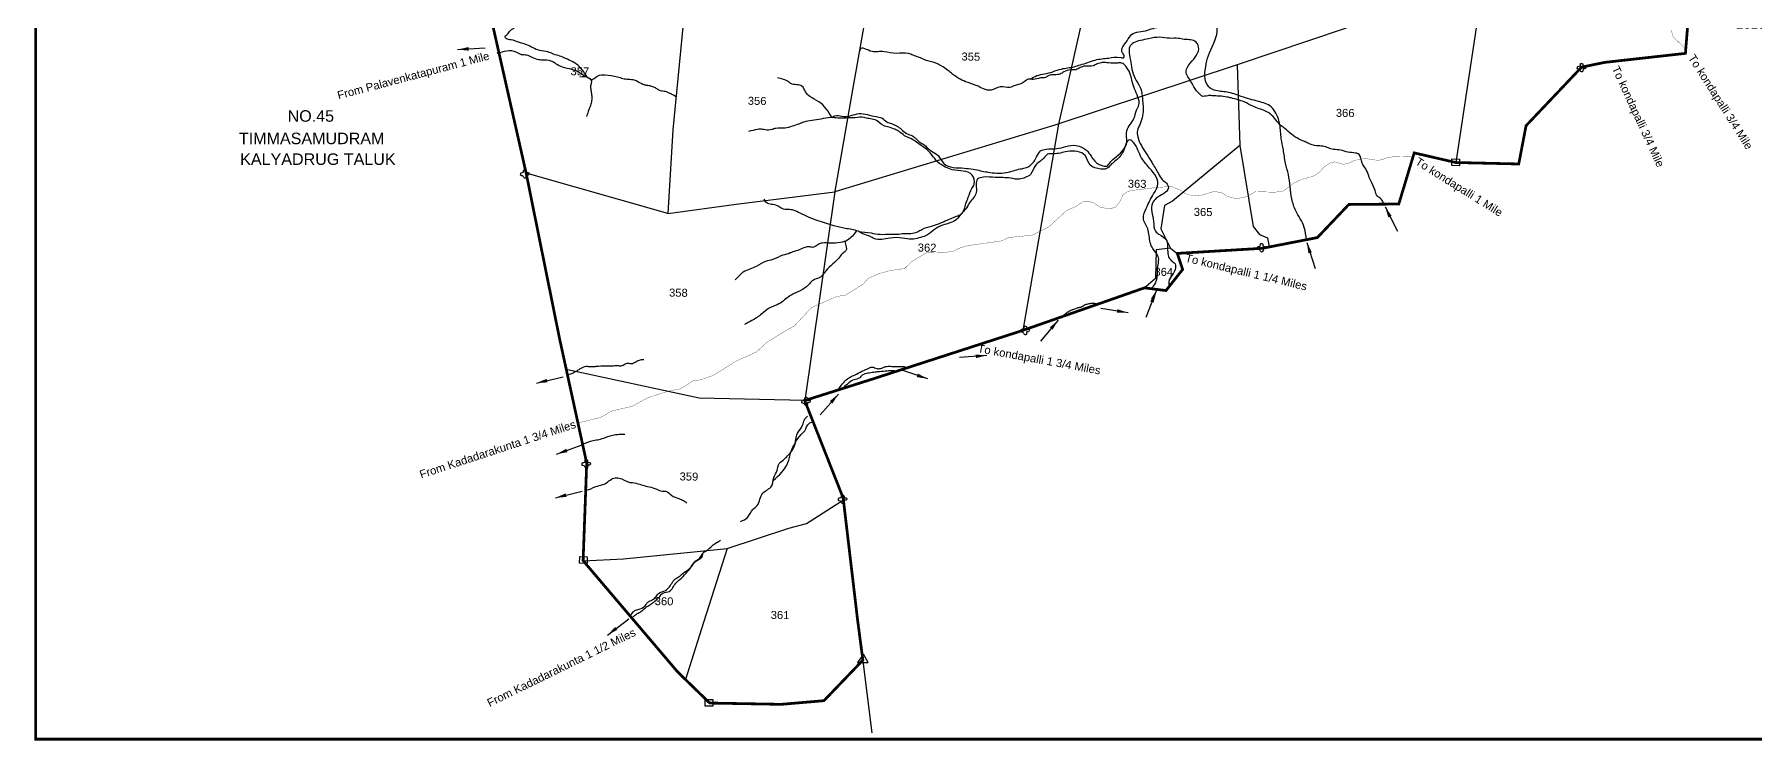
# Model space of a CAD drawing. Header units: feet. Extents: x 751091 to 766702, y 1607162 to 1618807.
# Drawn here: x 751091 to 757372, y 1607162 to 1609738 of the extents above; entities that cross this region are included whole.
import ezdxf
from ezdxf import colors
from ezdxf.entities.mleader import LeaderData, LeaderLine
from ezdxf.enums import TextEntityAlignment as Align
from ezdxf.math import Vec2, Vec3

# ---------------------------------------------------------------- set-up
doc = ezdxf.new("R2010")
doc.units = ezdxf.units.FT
doc.header["$LTSCALE"] = 15
doc.header["$MEASUREMENT"] = 0
doc.linetypes.add('HIDDEN2', pattern=[0.1875, 0.125, -0.0625])
for name, color, linetype in [('CRDS STONES', 7, 'Continuous'), ('PLOT', 7, 'Continuous'), ('PLOT NO', 7, 'Continuous'), ('ROADS', 6, 'Continuous'), ('TANKS-STREAM', 4, 'Continuous'), ('VILLAGE STONES', 240, 'Continuous')]:
    doc.layers.add(name, color=color, linetype=linetype)
doc.layers.add('VILLAGE BOUNDRY', color=5, linetype='HIDDEN2', lineweight=100)
doc.styles.get("Standard").update_dxf_attribs({"font": 'arial.ttf'})
doc.dimstyles.get("Standard").update_dxf_attribs({"dimtxt": 0.18, "dimasz": 40, "dimexe": 0.18, "dimexo": 0.0625, "dimgap": 0.09, "dimtad": 0, "dimtih": 1, "dimtoh": 1, "dimdec": 4, "dimzin": 0, "dimdsep": 46, "dimtxsty": 'Standard', "dimcen": 0.09, "dimadec": 0, "dimazin": 0, "dimtfac": 1, "dimtdec": 4, "dimtofl": 0, "dimtmove": 0, "dimatfit": 3, "dimfxl": 1, "dimtolj": 1, "dimtzin": 0, "dimarcsym": 0})

msp = doc.modelspace()

# ---------------------------------------------------------------- linework, layer by layer
at = {"layer": 'PLOT'}
for points in [[(757364.4272832348, 1610795.516833301), (756852.5919762271, 1610947.25339792), (756889.014130723, 1610311.667232071), (756414.7588167501, 1610033.358504762), (755874.712953039, 1609758.927675266), (755479.8002200586, 1609627.490879181), (754814.9320610787, 1609406.206191863), (754012.3640444397, 1609163.862270983), (753901.8901612918, 1608402.199558832), (753516.1839588128, 1608411.416592296), (753031.8220900566, 1608515.168744853)], [(755030.3207875564, 1610306.40776593), (754872.4992057488, 1609608.303982093), (754827.7770830885, 1609410.481335199), (754697.5175934461, 1608658.060681812)], [(756391.3427188221, 1610021.459331729), (756277.5958114668, 1609270.58122472)], [(753475.7666670595, 1609952.434434462), (753420.3606447666, 1609389.612039878), (753401.7849997737, 1609084.524758016), (752885.2525369298, 1609231.875200743)], [(754011.5711998454, 1609158.396000162), (754074.2845583218, 1609515.57871434), (754118.8929626108, 1609769.645013868), (753475.7666670595, 1609952.434434462)], [(755479.8002200586, 1609627.490879181), (755490.0131809773, 1609332.885291327), (755244.0766933768, 1609130.038356972), (755215.0928844905, 1609113.554343943), (755200.9073521004, 1609029.218331283), (755236.8571651127, 1608957.767771784), (755261.6331692229, 1608939.017400689)], [(755490.0131809773, 1609332.885291327), (755538.5784388813, 1609037.205420705), (755561.5436017864, 1609008.015981769), (755590.2769108637, 1608996.150829559), (755596.8426347086, 1608962.45230205)], [(753401.7849997737, 1609084.524758016), (753651.3766039693, 1609119.148317825), (754012.3640444397, 1609163.862270983)], [(755236.8571651127, 1608957.767771784), (755184.9634017178, 1608951.998412897), (755182.6198126841, 1608847.229914241), (755148.5359729703, 1608817.864170036)], [(755148.5359729703, 1608817.864170036), (755141.9013895878, 1608813.405684524)], [(753093.1884586477, 1607818.031605167), (753240.5474972258, 1607825.062078138), (753618.6896777966, 1607862.44948122), (753844.2374731547, 1607937.04209705), (753908.1553429911, 1607953.383090506), (754043.0613020888, 1608039.803692045)], [(753618.6896777966, 1607862.44948122), (753533.0698437545, 1607592.268122076), (753467.106164967, 1607384.113591198)]]:
    msp.add_lwpolyline(points, dxfattribs=at)
at = {"layer": 'ROADS', "linetype": 'HIDDEN2', "ltscale": 10, "const_width": 1}
for points in [[(757064.3199216316, 1609754.072385612), (757070.9823592419, 1609729.145645288), (757091.109355315, 1609709.760700797), (757113.7548200652, 1609687.95013972)], [(753074.2736278631, 1608320.456974922), (753114.6839483427, 1608330.257326223), (753157.2052109777, 1608340.569625324), (753197.5649635491, 1608363.882512507), (753243.3333795818, 1608374.50966281), (753272.530623981, 1608381.289086954), (753330.6971312467, 1608412.971705147), (753402.0120624155, 1608435.872646286), (753448.1263014268, 1608444.909067117), (753494.6395607381, 1608473.6549076), (753523.643891423, 1608478.147636236), (753568.507269114, 1608494.177205607), (753611.5599911924, 1608521.011680334), (753651.6607857383, 1608546.006238304), (753690.8449498985, 1608563.759822602), (753725.0081254835, 1608579.238494422), (753763.170264458, 1608614.192310084), (753793.354770583, 1608632.877819262), (753829.7446827078, 1608655.404741989), (753863.7200163074, 1608674.254036409), (753906.5436503434, 1608719.710822006), (753927.1505318321, 1608741.584785175), (753973.3571539185, 1608761.891047649), (754018.760767203, 1608781.844414655), (754052.1979300086, 1608787.243379667), (754116.66873718, 1608828.245102785), (754133.1281119736, 1608847.613178504), (754170.1511939223, 1608864.242787801), (754211.5195162499, 1608875.911652328), (754266.5720104662, 1608883.958630549), (754292.5675008954, 1608909.336703362), (754316.805008814, 1608923.695858304), (754350.2021696125, 1608943.48151482), (754378.3910784211, 1608942.920594764), (754411.7367589787, 1608942.257062125), (754445.6561734877, 1608947.366338189), (754464.437159396, 1608957.392314818), (754496.9501502785, 1608967.225522231), (754544.4903454031, 1608973.915453585), (754580.636159555, 1608979.00194965), (754620.3371553448, 1608984.58873649), (754646.3539350128, 1608996.98476183), (754698.9129480156, 1609002.126838114), (754732.8711572405, 1609005.449117059), (754760.0360777909, 1609019.18752922), (754792.5288647657, 1609035.620461495), (754856.845539126, 1609094.747522771), (754893.3782906478, 1609111.384013192), (754916.5811861982, 1609127.769620437), (754938.8157479134, 1609128.663944493), (754957.5711331926, 1609122.610240731), (754981.5073981521, 1609107.074323939), (755015.2422416031, 1609101.292910706), (755037.202710672, 1609108.264286882), (755052.2182894698, 1609128.320274507), (755063.1724640058, 1609151.56976058), (755080.5150086094, 1609165.320029033), (755107.1506158834, 1609170.012941591), (755141.2658688846, 1609174.118321372), (755174.9696358911, 1609178.174183529), (755237.5234313242, 1609183.440719902), (755254.0700041791, 1609177.030176329), (755273.7315550998, 1609169.412814717), (755286.8810458876, 1609159.312928368), (755308.109908407, 1609152.197508581), (755341.9741976376, 1609148.739590047), (755394.7966190566, 1609164.821275084), (755421.6206710798, 1609161.249180014), (755444.456971311, 1609147.080605671), (755476.1170239836, 1609138.540524108), (755505.1932852918, 1609143.45866954), (755520.420356001, 1609149.423312989), (755546.1534211895, 1609164.396687083), (755583.675675363, 1609163.231005467), (755616.328680827, 1609162.216593913), (755647.9135424416, 1609165.951300408), (755686.1502314815, 1609195.09623605), (755715.3490509248, 1609208.747544594), (755745.3231192387, 1609216.848746289), (755766.1184760621, 1609224.439651271), (755781.067484324, 1609235.413386819), (755798.2039065339, 1609255.838440367), (755819.9299527443, 1609268.955511663), (755835.5568220376, 1609272.997103742), (755867.2108965479, 1609264.031034396), (755887.3158183609, 1609268.009842158), (755906.585673123, 1609277.408288156), (755939.7673808059, 1609286.103700675), (755965.7384628714, 1609282.543516791), (755995.1096092368, 1609278.083415153), (756011.8056436165, 1609282.323097879), (756027.669488326, 1609288.065769228), (756045.6269686122, 1609291.009475139), (756084.1107107522, 1609291.986364855), (756109.8876236852, 1609292.640698341), (756121.1493583125, 1609289.246245024)]]:
    msp.add_lwpolyline(points, dxfattribs=at)
at = {"layer": 'TANKS-STREAM'}
for points in [[(755732.7951348805, 1608988.940894821), (755724.8073133447, 1609033.685946258), (755710.362460948, 1609065.496747748), (755694.0173907917, 1609094.545296892), (755679.7294146268, 1609137.50957417), (755666.8998649598, 1609226.736722088), (755656.3076234265, 1609267.78990304), (755648.6240548433, 1609317.169166304), (755640.8103991013, 1609357.253665915), (755635.674824274, 1609409.110696131), (755621.6431786278, 1609450.487682807), (755604.2896532812, 1609473.972401986), (755558.0244177853, 1609493.2147069), (755494.9970615847, 1609511.762557868), (755443.0967406777, 1609527.365193005), (755396.6622870184, 1609534.524364085), (755376.3602553086, 1609546.89478423), (755367.3352902151, 1609630.369787318), (755379.0753853094, 1609671.109564123), (755407.3126430741, 1609759.959572681), (755394.8462724616, 1609800.109510458), (755384.1496802384, 1609833.726941873), (755365.003318679, 1609927.34279437), (755355.7251763646, 1609944.103122189), (755406.8287814949, 1610026.536416778), (755467.0108820421, 1610077.95797998), (755521.1042625828, 1610138.248341254), (755658.401799762, 1610227.87956189), (755704.1262682783, 1610257.410509919), (755769.5370541108, 1610285.018919084), (755801.3457637083, 1610344.099102779), (755792.5145518214, 1610377.343697781), (755797.5181156235, 1610499.174858863), (755803.636080585, 1610545.111436917), (755810.3107073084, 1610576.204498148), (755849.1608167462, 1610649.609222178), (755871.4417400047, 1610702.228043606), (755886.5417719068, 1610750.610441071), (755904.2860654681, 1610763.229570372), (755924.9499473355, 1610759.364393166), (755982.7219962695, 1610760.959035812), (755999.0985713445, 1610759.55927679), (755998.8195365112, 1610739.676004997), (755984.5386088039, 1610723.498751439), (755964.1241809572, 1610687.520241988), (755950.8826932099, 1610661.969631825), (755945.5752551116, 1610617.590282667), (755975.658275006, 1610591.431671624), (756024.8901676739, 1610558.563335394), (756064.5770001812, 1610547.224077697), (756104.5576029018, 1610535.800884449), (756134.9269529899, 1610507.307928544), (756160.3098481459, 1610480.045485063), (756182.245790669, 1610457.510727833), (756211.0920516789, 1610426.690160095), (756243.3367260521, 1610387.632923082), (756255.8556516506, 1610361.720800351), (756281.14006345, 1610327.440697749), (756301.6754610445, 1610288.547928206), (756324.8180261448, 1610251.533233147), (756347.7113405074, 1610213.777165764), (756370.8016215829, 1610190.056416621), (756413.8466113937, 1610190.307328953), (756471.3212179274, 1610175.777469939), (756491.0626775147, 1610163.802071113), (756510.7880740778, 1610150.656961775), (756558.8527382256, 1610117.917590801), (756653.5623723253, 1610036.946191587), (756707.791880703, 1609978.863175425), (756732.1025054271, 1609958.634677407), (756752.6867924881, 1609923.250742367), (756770.8143251981, 1609879.712307416), (756786.6164173852, 1609837.376442813), (756824.5185903512, 1609784.201871658)], [(754725.3144757522, 1609574.459495077), (754749.2060570378, 1609587.57539948), (754777.1123928926, 1609593.828582841), (754807.4624402345, 1609601.859601827), (754838.4426608921, 1609611.693906994), (754885.7309438034, 1609620.091216151), (754908.2037308869, 1609627.024647424), (754934.9259974625, 1609635.106577408), (754962.2699607493, 1609644.387773524), (755010.7504373327, 1609651.560361049), (755054.9224544329, 1609653.356591733), (755067.0234161876, 1609653.790910104), (755067.7213942809, 1609660.425782372), (755060.6268680874, 1609672.002549535), (755078.3966774191, 1609715.006626332), (755095.0352869552, 1609737.123540706), (755152.7123484045, 1609753.228002862), (755180.0478371016, 1609761.905322505), (755234.0123597978, 1609772.021069475), (755251.6566998682, 1609779.626400479), (755279.5037055353, 1609781.651874227), (755308.5683286435, 1609784.264255763), (755328.5804510307, 1609788.211811315), (755345.5437621875, 1609790.390022998), (755353.4718760288, 1609795.111300276), (755355.4552783556, 1609807.164809993), (755325.2548086087, 1609852.893457671), (755314.8218256275, 1609919.879587125), (755308.4930823045, 1609942.922812642), (755316.8615729727, 1609979.049260849), (755310.9087390798, 1609985.777611873), (755284.8078190185, 1609978.89509654), (755247.1683077554, 1609968.550106506), (755212.3738431936, 1609945.479850599), (755202.5047060187, 1609931.724876695), (755183.5410433558, 1609916.285402348), (755160.8899175273, 1609896.669134327), (755144.3953921357, 1609884.8192686), (755101.303104191, 1609916.835361615), (755082.0733636571, 1609925.562165882), (755065.8754831592, 1609934.850417496), (755039.7126039827, 1609966.628929151), (755023.6079560613, 1609982.560683421), (755009.3595755014, 1610001.486651709), (754992.7013838281, 1610021.05043384), (754970.7203924048, 1610042.772964549), (754938.7386403511, 1610078.210932522), (754913.5903185098, 1610096.081732339), (754878.1711740828, 1610114.700808267), (754847.674059442, 1610139.291338604), (754790.8530302856, 1610184.185435428), (754760.8335302261, 1610199.708326826), (754735.012656076, 1610212.75602737), (754695.2596283966, 1610224.187117037), (754667.5651834786, 1610233.032711984), (754548.3176149449, 1610250.198112388), (754529.573963582, 1610250.46115419), (754504.7164409725, 1610245.977458272), (754486.4334529968, 1610235.964964614), (754472.1965301809, 1610212.606211406), (754455.8588367623, 1610191.837914027), (754410.7048746308, 1610183.265947028), (754394.7049150148, 1610163.556338883), (754378.3799015667, 1610163.785438373), (754349.3068018538, 1610160.569036788), (754317.1116944089, 1610153.982280339), (754312.2235649964, 1610150.426475399), (754311.1869172425, 1610119.633811331), (754315.4135998783, 1610076.081800445), (754312.2803848878, 1610068.272969025), (754293.9973948972, 1610058.260331792), (754258.2646543819, 1610054.533393858), (754240.5948885275, 1610045.116289859), (754208.4733297958, 1610040.130539463), (754191.4842406432, 1610036.140559728), (754164.7873998518, 1610029.87040274), (754132.0441423941, 1610023.685242636), (754110.7804981623, 1610016.734842678), (754089.4914281461, 1610007.972669724), (754066.4304925137, 1610002.255626729), (754034.4593416129, 1609996.967491101), (754005.7860077303, 1609977.123783471), (753983.8344293787, 1609966.266592265), (753968.3710603054, 1609941.716916164), (753953.5378665626, 1609918.970669818), (753931.5084394601, 1609900.553811505), (753915.4322004769, 1609875.408740802), (753894.6037918329, 1609856.370888813), (753888.5610151015, 1609835.109983223)], [(753108.3731416009, 1609581.994796954), (753080.6201200295, 1609618.863360721), (753055.2349869057, 1609637.883294448), (753029.4355682605, 1609649.949596272), (753007.7125030272, 1609659.111756929), (752985.6376434156, 1609665.748133911), (752964.5389793125, 1609674.268959487), (752933.8923403914, 1609679.443983257), (752887.4674827751, 1609699.8633467), (752861.2981664382, 1609708.138973993), (752830.4018170882, 1609718.062441744), (752812.4207117937, 1609723.059721876), (752808.6876294205, 1609727.857193875), (752819.3271939995, 1609741.310128417), (752829.6368059041, 1609753.818762912), (752839.2243715123, 1609760.010800571), (752860.2095939907, 1609784.273467739), (752879.1169114644, 1609800.141096181), (752900.2495728735, 1609816.610067386), (752909.9924837966, 1609833.871594397), (752921.24757194, 1609846.050602382), (752935.9634899308, 1609856.599395756), (752942.3713577982, 1609861.887125688), (752964.9262482071, 1609882.979980754), (752994.348854411, 1609903.444980971), (753017.0425156236, 1609918.31039911), (753037.5552167004, 1609935.737144709), (753050.0946133386, 1609949.16356128), (753060.7031084517, 1609960.402569235), (753075.1273752633, 1609989.529965611), (753094.6905135299, 1610006.97003704), (753106.6809623035, 1610026.414385499), (753106.8673750694, 1610039.697657862), (753104.283936833, 1610058.713958663), (753105.0903119463, 1610071.039600207), (753115.0433384782, 1610080.706160234), (753119.9612210254, 1610092.657744301), (753134.8763540845, 1610112.230931454), (753139.8741286806, 1610129.875408066), (753135.0878865904, 1610149.871409123), (753132.2233162477, 1610171.422232263), (753129.212278156, 1610182.536157524), (753124.288445883, 1610192.727852177), (753128.2665813596, 1610206.245693815)], [(752779.4072024499, 1609669.527326309), (752848.2321920109, 1609674.284913041), (752866.8563155273, 1609665.178304516), (752887.1454073086, 1609663.332606876), (752905.7771849658, 1609654.746309229), (752930.1449862419, 1609646.599788936), (752950.9619468668, 1609645.26695806), (752983.1637059579, 1609638.571466434), (752994.5189465116, 1609631.127690921), (753017.2732351627, 1609619.361747666), (753050.5015302696, 1609611.611157013), (753071.2239381784, 1609603.515651283), (753106.547808919, 1609583.00263628), (753123.5295703508, 1609568.195767295), (753121.2491282286, 1609554.179491981), (753121.0374186311, 1609539.093635423), (753123.4004066293, 1609521.890260502), (753125.2428277134, 1609504.694334637), (753122.3980151623, 1609487.564187758), (753116.9416492038, 1609469.95041581), (753112.0649579254, 1609456.490850031), (753105.5670998814, 1609438.891550413)], [(754001.4586380294, 1609434.598947291), (754012.033176049, 1609441.199326205), (754037.2972907348, 1609439.16059923), (754071.3984966314, 1609442.050537096), (754100.4990112574, 1609449.052941676), (754162.0590788584, 1609438.083379232), (754182.9021073703, 1609433.41183704), (754201.5849654204, 1609419.001709476), (754218.3537783978, 1609412.3661272), (754254.002915305, 1609392.212438242), (754273.6736949041, 1609376.104267247), (754295.1341397704, 1609367.381771676), (754307.4818665736, 1609358.113374182), (754321.7959826525, 1609344.775235901), (754336.5082549233, 1609335.810548508), (754359.156973857, 1609315.618297386), (754382.8928673803, 1609300.800507607), (754388.2857544156, 1609295.84217055), (754410.132375404, 1609266.566061943), (754483.7550951785, 1609250.037641722), (754516.071010507, 1609245.878736071), (754543.6527577924, 1609240.775731774), (754568.1099823742, 1609235.963860779), (754638.5685869985, 1609234.301426543), (754687.9845130012, 1609247.082093158), (754706.5855273998, 1609250.863198246), (754723.5572231731, 1609258.709600997), (754748.2918722724, 1609291.037256338), (754762.8969222327, 1609312.939588615), (754782.5472999632, 1609319.400826491), (754820.680535437, 1609321.22364398), (754854.8479120424, 1609328.828728603), (754892.0026797894, 1609333.023243448), (754914.4935823586, 1609325.633716388), (754930.1988532861, 1609315.307664009), (754947.0920460691, 1609293.511861024), (754976.9169844795, 1609262.920104814), (754990.3424340655, 1609258.352658311), (755005.8473504594, 1609257.798174477), (755015.1211155584, 1609269.794752448), (755032.8949072621, 1609286.724869108), (755076.8145268054, 1609343.467419925), (755077.641044119, 1609387.267727175), (755103.2446943781, 1609430.810809838), (755113.157529272, 1609461.6617156), (755121.177895318, 1609480.487417791), (755105.3824425507, 1609539.688389428), (755073.7875706488, 1609621.91097758), (755058.4352972216, 1609633.317286116), (755043.7875160074, 1609633.522847918), (755010.1836997602, 1609633.99443204), (754987.7929979849, 1609635.169413333), (754969.6263558157, 1609630.259378359), (754954.8815967538, 1609623.579662138), (754922.1034089911, 1609621.457241867), (754907.3948835352, 1609617.359434971), (754890.9033005178, 1609608.982573319), (754872.4992057488, 1609608.303982093), (754847.7003304826, 1609600.980426261), (754834.6672184049, 1609593.415931319), (754791.4887590053, 1609587.135243634), (754779.3292319891, 1609580.419103574), (754762.0720603053, 1609578.9396249), (754736.1386953924, 1609573.277827307), (754718.9177573146, 1609574.380257957), (754703.2756049641, 1609565.130574021), (754686.771592538, 1609555.893128728), (754669.4785374448, 1609551.831592211), (754650.4137975639, 1609544.351599406), (754615.556611058, 1609546.407915498), (754581.7836979327, 1609534.830110854), (754527.7299615763, 1609551.944521321), (754489.1372034949, 1609565.398638377), (754437.0000903803, 1609596.259429581), (754423.3708367113, 1609607.641557865), (754401.1737404346, 1609622.587243721), (754384.0618594167, 1609631.435684552), (754345.4449449262, 1609643.168480867), (754317.167910043, 1609654.756170953), (754297.4469907671, 1609661.919566364), (754280.2988761431, 1609668.18609787), (754236.3551802888, 1609668.802788221), (754191.6224437825, 1609674.595530922), (754169.2200170216, 1609674.909918689), (754147.6791001399, 1609675.21221633), (754103.6693717486, 1609682.939348029), (754102.9101280125, 1609678.422906131)], [(756015.8160149766, 1609118.650751636), (756003.1849449921, 1609139.732304507), (755992.0214422983, 1609147.936066267), (755983.454768288, 1609168.978998886), (755968.6024542348, 1609201.376250221), (755960.024488831, 1609221.614588509), (755949.1090365222, 1609247.518856195), (755935.7096654348, 1609268.629609183), (755924.8736010621, 1609300.165745094), (755912.0535661681, 1609305.173886485), (755883.8960596628, 1609307.983153782), (755857.4169637209, 1609315.597239996), (755831.6759838748, 1609318.372738213), (755792.3659138575, 1609330.190366544), (755769.824031872, 1609331.311464167), (755739.3403298549, 1609340.591255194), (755723.332488494, 1609348.058391509), (755704.1139036522, 1609356.375195455), (755653.8887335376, 1609394.09708653), (755641.1364470044, 1609403.932793907), (755600.1594016397, 1609448.410246602), (755560.939660755, 1609466.664486007), (755536.9000224415, 1609475.85369971), (755505.7011393276, 1609491.581262454), (755457.5647053396, 1609505.93701524), (755443.1114254557, 1609509.358715038), (755388.3957872841, 1609514.150195382), (755373.0918356266, 1609514.364965649), (755349.7218626392, 1609513.888178829), (755346.544993339, 1609517.151629452), (755331.4442787041, 1609531.848523379), (755313.3477012166, 1609562.681797983), (755293.7752457646, 1609603.192387215), (755310.3250518481, 1609634.344199465), (755339.4080775206, 1609691.535622012), (755330.0023753418, 1609710.176214488), (755286.6308920849, 1609719.636724495), (755264.9283904795, 1609723.160157317), (755233.5149789494, 1609723.60100207), (755198.1195421161, 1609727.316596723), (755156.9613484956, 1609722.26121399), (755127.0573348838, 1609715.438388476), (755101.1579293621, 1609706.950001726), (755087.2391743244, 1609691.050851235), (755085.4362122655, 1609677.395930344), (755089.8514981302, 1609647.559406958), (755092.8134868026, 1609629.009243288), (755100.3714155753, 1609593.495491228), (755130.8366891989, 1609530.689128005), (755135.1725871273, 1609495.220736395), (755137.2503840721, 1609471.049998832), (755125.9436006283, 1609411.659409008), (755115.9394787748, 1609387.658224838), (755117.2227066865, 1609364.303390768), (755149.3631755235, 1609302.232030979), (755168.2652612259, 1609271.387452157), (755192.6591223613, 1609230.004448225), (755206.85271027, 1609208.077796687), (755221.9760076918, 1609194.990091423), (755228.9994116186, 1609178.797189652), (755210.9631406007, 1609156.518087813), (755184.9508251742, 1609139.984044902), (755171.0094893643, 1609122.475849324), (755174.8696445095, 1609055.868592772), (755182.4162818888, 1609019.550246381), (755194.3627100104, 1609009.72599174), (755223.0138566724, 1608985.281465194), (755226.2043986195, 1608956.583436152), (755238.9309455784, 1608913.338975642), (755253.2600241639, 1608901.067025352), (755253.771968238, 1608880.137129976), (755243.0075017285, 1608859.365483774), (755230.6090858056, 1608837.007405865), (755228.8972453483, 1608814.39352367), (755214.6289630977, 1608804.121116408)], [(753081.2500318498, 1609583.044314013), (753113.7365028241, 1609578.930992891), (753120.5506849573, 1609573.687486313), (753147.0823947258, 1609587.174419714), (753172.880182675, 1609590.028378137), (753218.3236195113, 1609583.417893259), (753238.4740279608, 1609577.162361832), (753258.2163730047, 1609574.588226622), (753270.1664568098, 1609573.960992853), (753287.1237887534, 1609569.588106736), (753311.3163410248, 1609556.384184196), (753323.6877377005, 1609552.99457288), (753336.0849188094, 1609551.442290909), (753349.8165879683, 1609546.655142106), (753361.2293279468, 1609540.522232042), (753370.3496276018, 1609534.880880175), (753379.9678910176, 1609531.989292259), (753396.4974665007, 1609529.919630823), (753405.6306593798, 1609525.197015417), (753419.7961804066, 1609518.566086895), (753432.3315752553, 1609511.214484597)], [(754001.4586380295, 1609434.598947291), (753953.4803986828, 1609492.198032323), (753920.5637026767, 1609511.182499324), (753905.1837449264, 1609527.971160163), (753891.8237834518, 1609549.605799275), (753850.9638845598, 1609558.953086008), (753843.2395340248, 1609564.910735692), (753823.8469397642, 1609573.956757833), (753802.4483784523, 1609579.131383896)], [(754097.6346803067, 1609019.083337663), (754143.8308723066, 1609013.438761086), (754177.506451701, 1609008.61714448), (754216.1558104674, 1609009.161973437), (754239.5535875626, 1609008.833617274), (754263.541649993, 1609011.758782195), (754288.5799089847, 1609011.951086111), (754313.149923987, 1609017.586207029), (754329.0597355821, 1609026.604667132), (754365.1484398032, 1609038.601748703), (754421.5151970064, 1609060.643352065), (754455.4580963234, 1609074.8451316), (754473.0670578454, 1609082.774149622), (754490.3948402728, 1609121.107187642), (754498.8773548291, 1609143.820637997), (754511.8822748486, 1609175.934796784), (754520.2580027237, 1609191.03891542), (754513.105301735, 1609224.300881727), (754440.4577503733, 1609244.347539491), (754415.0126222919, 1609253.946360253), (754394.5031379286, 1609266.194182446), (754347.8641672641, 1609317.771139032), (754323.0779735304, 1609335.515224891), (754286.9408979322, 1609358.854850858), (754266.3932738854, 1609368.384941772), (754245.3930147404, 1609384.444994688), (754230.8003674172, 1609391.717074665), (754208.5973590212, 1609399.63949419), (754189.0843246592, 1609405.349722676), (754158.9025759813, 1609426.431189189), (754136.1020081375, 1609430.556651292), (754118.7503855559, 1609435.149183238), (754085.5350695993, 1609433.984412813), (754052.8635685457, 1609432.812010682), (754022.3843448432, 1609432.696206951), (753996.8324300805, 1609434.685695994), (753960.0901546015, 1609428.681735159), (753898.4342809535, 1609417.587136263), (753880.9228295541, 1609410.7655939), (753856.3219509963, 1609402.956321616), (753829.55238453, 1609395.721165958), (753796.3443447013, 1609395.099975447), (753782.1280551237, 1609390.406774438), (753757.626689134, 1609389.663397533), (753740.2445552086, 1609392.08177317), (753729.6910548224, 1609391.112500142), (753696.9360023037, 1609383.961342688)], [(755165.5418628758, 1608810.387687718), (755181.448335198, 1608829.958960486), (755185.4853048243, 1608839.912461031), (755188.4752570281, 1608854.607644273), (755189.0812246952, 1608877.956214101), (755191.7057137805, 1608928.085753365), (755172.3467208201, 1608956.997525548), (755162.8982082172, 1608977.98462202), (755153.5827453672, 1609028.886004974), (755137.6633229831, 1609067.781345486), (755147.9502297994, 1609103.197319696), (755160.3435609117, 1609130.138280492), (755174.9489851348, 1609156.159006031), (755191.1048443813, 1609193.177945544), (755153.7397182054, 1609257.711036114), (755127.5497159956, 1609294.083510179), (755095.837637452, 1609349.202623751), (755088.3300212167, 1609353.308483215), (755072.4770274122, 1609333.528170235), (755061.8696602173, 1609307.006741611), (755049.6076566452, 1609289.398725534), (755018.0638266637, 1609261.393016021), (755003.6392682388, 1609248.260300854), (754982.2583162702, 1609246.782401373), (754944.1884310417, 1609261.09625723), (754925.0920317458, 1609295.591086336), (754860.4108067831, 1609310.731464716), (754809.0281500169, 1609302.181475351), (754787.7330822131, 1609300.638658353), (754773.7284209544, 1609285.722098267), (754743.5506577245, 1609259.919765845), (754725.7374244874, 1609227.276413596), (754706.4372421191, 1609215.545621292), (754685.8836083391, 1609209.611015538), (754653.0032191639, 1609213.184043246), (754596.9746242878, 1609216.192876803), (754554.2684966807, 1609217.236651714), (754532.8123497433, 1609210.425663595), (754527.92701744, 1609161.733871939), (754503.8100791064, 1609123.844983373), (754489.6993907766, 1609101.373219345), (754472.066673141, 1609081.618025986), (754455.7816622682, 1609062.732823699), (754432.0198672628, 1609050.175596178), (754395.812819692, 1609038.682212469), (754343.2038447852, 1609003.260914762), (754318.620967648, 1608995.604758156), (754292.2957870509, 1608990.640196174), (754258.9830265807, 1608995.108195943), (754213.1435805047, 1608994.862442668), (754154.6041503377, 1608993.368792305), (754141.3499355427, 1609000.222441259), (754113.9085108893, 1609010.83109298), (754096.6749472363, 1609019.518538944), (754050.0954978424, 1609029.951314807), (754008.4041465207, 1609039.871040666), (753947.4210014999, 1609059.066144541), (753885.4875032981, 1609085.272086046), (753860.2768859708, 1609096.294027163), (753842.0725566869, 1609099.216500456), (753819.4190888945, 1609102.201411391), (753804.4229208363, 1609111.746506451), (753780.923072458, 1609117.854891101), (753763.1947708969, 1609122.993231979), (753754.044990398, 1609136.901233272)], [(754090.4463413999, 1609021.951386261), (754057.9910382885, 1608987.191916552), (754031.9100390481, 1608978.61618257), (753996.0721925065, 1608976.436608984), (753966.5367738934, 1608976.851098646), (753949.443816984, 1608970.831738945), (753934.0906154176, 1608961.211237194), (753920.5076957168, 1608962.992261449), (753876.4021364636, 1608950.016587864), (753858.7009477674, 1608945.012566481), (753849.358310451, 1608940.50902545), (753821.7129905192, 1608932.245897636), (753785.304150706, 1608916.690511316), (753759.2223803125, 1608909.64129104), (753724.5460936346, 1608891.452606259), (753702.1362098176, 1608881.571122074), (753677.2397390147, 1608870.797718194), (753667.84074749, 1608862.278527833), (753647.7750965125, 1608843.094984487)], [(754047.7613114911, 1608982.611272959), (754050.7834661264, 1608947.085007832), (754038.782963102, 1608937.492416403), (754025.9963341958, 1608921.635968192), (754016.7871111061, 1608912.004348527), (753968.7282562297, 1608863.015121885), (753959.4092234834, 1608852.15226143), (753937.6582859325, 1608844.091035633), (753908.6644985366, 1608817.306786452), (753876.9964699947, 1608798.926537424), (753841.8296498585, 1608779.898195271), (753824.1777610354, 1608765.504412269), (753801.6504798505, 1608751.876386342), (753772.1542577966, 1608739.043354008), (753745.3420591361, 1608718.503378175), (753709.2379383503, 1608693.634632803), (753682.5235621651, 1608680.065223488)], [(754837.0868767966, 1608706.850468678), (754848.5977701867, 1608715.473809082), (754860.1805396142, 1608724.142718795), (754874.0459729522, 1608732.125481459), (754884.5729935536, 1608735.575729181), (754897.415155541, 1608740.628984801), (754909.2425215524, 1608743.406870986), (754925.7361790597, 1608752.006863025), (754939.8695046441, 1608755.733485806), (754955.6074348649, 1608757.148123012), (754967.3094898972, 1608752.372903026), (754967.643034509, 1608751.418756976)], [(753036.1965771726, 1608495.104356779), (753056.8259889184, 1608503.70465034), (753072.982966375, 1608512.060789949), (753083.3922065315, 1608519.067158989), (753104.6997889384, 1608527.064959084), (753118.1508282952, 1608526.304076461), (753128.4600654823, 1608526.159400257), (753141.0761443152, 1608527.126725201), (753174.4497759083, 1608529.029548797), (753199.3634722673, 1608528.679918757), (753217.7148952596, 1608530.13901498), (753231.4405900013, 1608528.515817522), (753246.7261299198, 1608536.026013366), (753254.4983763915, 1608538.777948577), (753264.7871891218, 1608537.202983111), (753280.8799402297, 1608540.982525842), (753298.4766876488, 1608549.890719304), (753314.5533821696, 1608552.526112816)], [(754023.5111277547, 1608440.73209194), (754039.9342166893, 1608463.228863645), (754058.2482728373, 1608481.429611235), (754071.802163129, 1608489.62927884), (754090.8267558947, 1608498.591246509), (754117.0536614229, 1608512.066400105), (754128.0296747528, 1608516.107305663), (754148.3020036963, 1608524.212689067), (754165.8666151203, 1608518.932324061), (754178.0491643405, 1608519.180823642), (754197.0439755415, 1608526.045739723), (754215.5368979727, 1608527.04461212), (754232.3321140736, 1608526.808913973), (754252.9006765146, 1608526.100796826), (754273.4031374798, 1608520.783377376), (754273.4044947827, 1608520.779184027)], [(754237.526129892, 1608509.170712862), (754220.771461201, 1608511.030469822), (754202.6928398751, 1608509.60617448), (754174.9392668473, 1608507.059114842), (754158.1201566645, 1608505.617287567), (754137.4986209853, 1608502.550674243), (754116.853543436, 1608497.806530554), (754097.3152929803, 1608482.139897594), (754077.4981152329, 1608476.545061476), (754057.5576868188, 1608462.142611701), (754045.9457434878, 1608447.839933611), (754046.0146903491, 1608447.622315323)], [(753667.9608073029, 1607961.04002317), (753693.142784585, 1607976.167492745), (753712.4918474437, 1608005.137603852), (753728.1921931683, 1608019.53809525), (753749.492144284, 1608064.821732907), (753780.8328523313, 1608089.323357219), (753789.026941212, 1608121.030133464), (753801.4650739691, 1608148.377150023), (753806.0470013099, 1608168.094057315), (753822.6443538578, 1608185.062080598), (753834.8532092695, 1608196.071410125), (753864.836945284, 1608237.417930616), (753875.8068807357, 1608282.846679677), (753894.2951381388, 1608311.828871025), (753900.6103892869, 1608332.381349913), (753911.9825734881, 1608345.122501097)], [(753786.6203022928, 1608110.109119409), (753840.6682970561, 1608175.611635942), (753851.7663033135, 1608214.302533169), (753867.5279876445, 1608248.128721163), (753888.6026801914, 1608278.144896991), (753901.7085424265, 1608291.721758403), (753917.5898970059, 1608319.020453999), (753932.4137932118, 1608324.871907434)], [(753091.2245389796, 1608242.708509826), (753129.4081420942, 1608256.739445907), (753151.5643800213, 1608260.495645211), (753173.7613769773, 1608267.156223302), (753211.1440409526, 1608278.251842112), (753229.188302508, 1608279.160653056), (753244.9065578323, 1608280.102106352)], [(753102.7013943943, 1608076.962957456), (753114.4854194431, 1608077.751069848), (753127.8534896894, 1608083.428512289), (753152.0791806196, 1608092.040478848), (753169.7644532974, 1608097.039984682), (753205.6171338535, 1608119.379671203), (753224.7782595489, 1608119.419374166), (753260.1068715563, 1608104.415345321), (753273.0621044061, 1608102.690088074), (753299.556053788, 1608096.761983145), (753321.5608538291, 1608090.279383246), (753347.4370218307, 1608084.359804441), (753361.8807514695, 1608078.600808051), (753381.2554831224, 1608071.846514153), (753397.3049994139, 1608070.386436275), (753415.9616315581, 1608056.542473687), (753442.6825290475, 1608044.745995014), (753460.4904519217, 1608036.470241088), (753471.8099304003, 1608028.285543704)], [(753265.5288790092, 1607615.269484101), (753276.2955418846, 1607631.152056433), (753284.6218087575, 1607637.209144425), (753301.5263136333, 1607642.803067413), (753323.3770146699, 1607658.274402135), (753328.9859639995, 1607666.427746238), (753341.4368669844, 1607672.770162382), (753356.3490112858, 1607683.193851989), (753368.3145327677, 1607697.950046727), (753393.8890611453, 1607709.596089944), (753419.0266827496, 1607739.084510158), (753427.0676479385, 1607749.261702836), (753440.5872705659, 1607758.333092452), (753464.5458332185, 1607777.204954172), (753486.8670147228, 1607794.220745382), (753504.3555552157, 1607816.956437737), (753518.9387317231, 1607828.413805079), (753531.2150225295, 1607846.763762414), (753544.4249981871, 1607855.106836961), (753563.8528835741, 1607872.373750683), (753579.4662813916, 1607883.816803866), (753594.0109575515, 1607892.530740002)], [(753271.1801597691, 1607608.620633697), (753284.3632410824, 1607620.71720771), (753297.8211943428, 1607629.008978937), (753310.058334063, 1607636.712020385), (753325.0917019953, 1607649.222000498), (753340.3897235238, 1607659.00224546), (753348.3568634426, 1607664.948054655), (753355.4018425202, 1607669.998083564), (753372.6341312513, 1607687.928959783), (753384.3154047942, 1607699.274257517), (753407.7609345632, 1607706.214429328), (753431.5839912161, 1607736.617094954), (753446.0154501392, 1607749.438237764), (753468.7764464723, 1607772.440421712), (753488.0964474874, 1607795.635537939), (753504.1816306844, 1607816.80077794), (753526.9390212087, 1607831.098780158), (753530.2987402265, 1607845.820372052)]]:
    msp.add_spline(points, degree=3, dxfattribs=at)
at = {"layer": 'VILLAGE BOUNDRY', "lineweight": -2, "ltscale": 25}
for points, const_width in [([(757141.99455023, 1609991.066599029), (757115.8954170101, 1609668.706316432), (756927.5943824503, 1609647.696616321), (756821.2254719447, 1609635.828498251), (756737.0991437422, 1609618.475763566), (756534.3513730546, 1609404.792592712), (756507.6226725286, 1609265.234704819), (756277.5958114668, 1609270.58122472), (756126.088860455, 1609305.6339685), (756069.8791470686, 1609119.147716823), (755887.4704920014, 1609117.470959524), (755772.8461456002, 1608996.744318162), (755571.8711218176, 1608957.586924547), (755261.6331692229, 1608939.017400689), (755280.9840822237, 1608880.236961886), (755220.2076502427, 1608803.408928468), (755141.9013895878, 1608813.405684524), (754697.5175934461, 1608658.060681812), (754145.1320942173, 1608479.264625048), (753901.8901612918, 1608402.199558832), (754042.2596961847, 1608046.591599415), (754094.5747472419, 1607603.59371364), (754114.1436123013, 1607455.173882615), (753972.1817031166, 1607307.335936857), (753815.9784717455, 1607293.998829098), (753555.1066565407, 1607298.6507405), (753437.8692993708, 1607412.507363035), (753093.1884586477, 1607818.031605167), (753106.2575297005, 1608173.756938648), (753006.875911621, 1608629.588971002), (752885.2525369298, 1609231.875200743), (752681.8476190978, 1610131.506719177)], 10), ([(754114.1436123013, 1607455.173882615), (754147.4996412337, 1607188.939461141)], 4.867277703886121)]:
    msp.add_lwpolyline(points, dxfattribs=dict(at, const_width=const_width))
at = {"layer": 'VILLAGE STONES', "color": 5, "const_width": 10}
msp.add_lwpolyline([(751095.7861600657, 1618802.366649137), (766414.7078697346, 1618802.366649137), (766414.7078697346, 1607166.831022709), (751095.7861600657, 1607166.831022709)], close=True, dxfattribs=at)
at = {"layer": 'VILLAGE STONES'}
for points in [[(756263.5842526545, 1609283.758131177), (756291.3096552135, 1609283.369042643), (756290.9682759304, 1609259.043273029), (756263.2428733715, 1609259.432361563)], [(753080.6122240586, 1607833.003582821), (753108.3376266176, 1607832.614494287), (753107.9962473344, 1607808.288724673), (753080.2708447755, 1607808.677813208)], [(753538.7350934353, 1607311.847153094), (753566.4604959943, 1607311.458064559), (753566.1191167112, 1607287.132294946), (753538.3937141523, 1607287.52138348)]]:
    msp.add_lwpolyline(points, close=True, dxfattribs=at)
msp.add_lwpolyline([(754115.9485243374, 1607477.113264516), (754094.7872797708, 1607446.231951072), (754133.6801021718, 1607446.051469649), (754115.8193236017, 1607476.924717552)], dxfattribs=at)
for points in [[(756722.0601283982, 1609615.991272359), (756723.7258772108, 1609621.425107737), (756732.0920309193, 1609622.994464229), (756733.5012228705, 1609631.408652461), (756741.7221115694, 1609629.705749126), (756742.2192097876, 1609622.654026836), (756751.527090126, 1609620.538949572), (756748.831906911, 1609612.539727959), (756743.3698074815, 1609612.616381138), (756741.1545374196, 1609603.419809784), (756736.3567255313, 1609601.304370705), (756732.8301501807, 1609604.826619582), (756729.3188879262, 1609609.440038501), (756721.3091771855, 1609612.033047048), (756722.163628953, 1609616.287509472)], [(752865.5405240488, 1609227.989829461), (752867.2062728615, 1609233.423664839), (752875.5724265698, 1609234.993021331), (752876.9816185209, 1609243.407209564), (752885.20250722, 1609241.704306228), (752885.6996054382, 1609234.652583937), (752895.0074857764, 1609232.537506674), (752892.3123025614, 1609224.538285061), (752886.8502031319, 1609224.61493824), (752884.6349330702, 1609215.418366886), (752879.8371211819, 1609213.302927807), (752876.3105458312, 1609216.825176684), (752872.7992835768, 1609221.438595603), (752864.789572836, 1609224.03160415), (752865.6440246037, 1609228.286066574)], [(755554.2180740117, 1608958.708785047), (755555.8838228245, 1608964.142620425), (755564.2499765329, 1608965.711976917), (755565.6591684842, 1608974.12616515), (755573.880057183, 1608972.423261814), (755574.3771554012, 1608965.371539524), (755583.6850357394, 1608963.25646226), (755580.9898525245, 1608955.257240647), (755575.5277530951, 1608955.333893826), (755573.3124830332, 1608946.137322472), (755568.514671145, 1608944.021883393), (755564.9880957943, 1608947.54413227), (755561.4768335398, 1608952.157551189), (755553.467122799, 1608954.750559737), (755554.3215745667, 1608959.00502216)], [(754691.6002445866, 1608656.939187458), (754693.2659933993, 1608662.373022835), (754701.6321471077, 1608663.942379327), (754703.041339059, 1608672.35656756), (754711.2622277578, 1608670.653664225), (754711.759325976, 1608663.601941934), (754721.0672063143, 1608661.48686467), (754718.3720230993, 1608653.487643057), (754712.9099236699, 1608653.564296236), (754710.694653608, 1608644.367724883), (754705.8968417199, 1608642.252285803), (754702.3702663692, 1608645.77453468), (754698.8590041146, 1608650.3879536), (754690.8492933739, 1608652.980962147), (754691.7037451415, 1608657.23542457)], [(753891.9144827153, 1608398.33673005), (753893.580231528, 1608403.770565428), (753901.9463852365, 1608405.33992192), (753903.3555771876, 1608413.754110152), (753911.5764658866, 1608412.051206817), (753912.0735641047, 1608404.999484526), (753921.381444443, 1608402.884407263), (753918.6862612279, 1608394.885185649), (753913.2241617986, 1608394.961838829), (753911.0088917367, 1608385.765267475), (753906.2110798485, 1608383.649828395), (753902.6845044978, 1608387.172077273), (753899.1732422434, 1608391.785496192), (753891.1635315026, 1608394.378504739), (753892.0179832701, 1608398.632967162)], [(753089.8183998291, 1608170.483978569), (753091.4841486417, 1608175.917813947), (753099.8503023501, 1608177.487170439), (753101.2594943013, 1608185.901358671), (753109.4803830003, 1608184.198455336), (753109.9774812185, 1608177.146733046), (753119.2853615568, 1608175.031655782), (753116.5901783416, 1608167.032434168), (753111.1280789124, 1608167.109087348), (753108.9128088505, 1608157.912515994), (753104.1149969621, 1608155.797076914), (753100.5884216116, 1608159.319325791), (753097.0771593571, 1608163.932744711), (753089.0674486164, 1608166.525753258), (753089.9219003839, 1608170.780215681)], [(754025.3574800143, 1608041.777718207), (754027.023228827, 1608047.211553584), (754035.3893825354, 1608048.780910077), (754036.7985744866, 1608057.195098309), (754045.0194631856, 1608055.492194973), (754045.5165614038, 1608048.440472683), (754054.824441742, 1608046.325395419), (754052.129258527, 1608038.326173806), (754046.6671590976, 1608038.402826986), (754044.4518890358, 1608029.206255632), (754039.6540771474, 1608027.090816552), (754036.1275017968, 1608030.613065429), (754032.6162395424, 1608035.226484348), (754024.6065288016, 1608037.819492896), (754025.4609805692, 1608042.073955319)]]:
    msp.add_spline(points, degree=3, dxfattribs=at)

# ---------------------------------------------------------------- texts
at = {"layer": 'PLOT'}
for s, p in [('355', (754508.1231832547, 1609656.807382019)), ('357', (753081.3428538092, 1609603.088449868)), ('356', (753728.1420085877, 1609495.333785317)), ('366', (755874.2176131435, 1609451.403172873)), ('363', (755114.9640906134, 1609192.993108622)), ('365', (755355.8076022895, 1609090.061800222)), ('362', (754348.5056229641, 1608959.980304911)), ('364', (755212.2910562353, 1608871.615528444)), ('358', (753440.8995915687, 1608795.637105992)), ('359', (753479.3932149945, 1608125.036807585)), ('360', (753388.5131392357, 1607670.00127078)), ('361', (753811.8178590264, 1607619.737752147))]:
    msp.add_text(s, height=29.20366622331673, rotation=359.1959839892576, dxfattribs=at).set_placement(p, align=Align.MIDDLE_CENTER)
at = {"layer": 'PLOT', "color": 1}
for s, p in [('NO.45', (752014.7365557924, 1609419.369049706)), ('TIMMASAMUDRAM', (751836.9922365496, 1609337.445687335)), ('KALYADRUG TALUK', (751841.6557298537, 1609261.809620789))]:
    msp.add_text(s, height=42, dxfattribs=at).set_placement(p)
at = {"layer": 'PLOT NO', "linetype": 'Continuous'}
for s, rotation, p in [('From Palavenkatapuram 1 Mile ', 14.81057673510319, (752200.6872951253, 1609500.798903174)), ('To kondapalli 3/4 Mile ', 302.3850712270051, (757124.7282466582, 1609652.808482751)), ('To kondapalli 3/4 Mile ', 294.688290460915, (756846.3942367696, 1609614.137521628)), ('To kondapalli 1 Mile ', 327.9419268197018, (756127.0286973026, 1609266.055618518)), ('To kondapalli 1 1/4 Miles ', 346.5188914171043, (755288.3974695432, 1608909.41179979)), ('To kondapalli 1 3/4 Miles ', 349.6523263963106, (754530.9063778549, 1608578.72625306)), ('From Kadadarakunta 1 3/4 Miles ', 18.15302722473144, (752502.0555563557, 1608117.539299763)), ('From Kadadarakunta 1 1/2 Miles ', 26.08843664935603, (752752.0147441385, 1607283.881058238))]:
    msp.add_text(s, height=29.46447132430072, rotation=rotation, dxfattribs=at).set_placement(p)
at = {"layer": 'VILLAGE BOUNDRY', "linetype": 'Continuous', "char_height": 0.18}
for s, insert, attachment_point in [('\\A1;', (754983.0150660645, 1608738.054093883), 9), ('\\A1; 100', (755134.1962637516, 1608711.353994267), 9), ('\\A1;', (755138.4248444773, 1608709.130076549), 9), ('\\A1; 100', (754466.1810649696, 1608559.309287412), 9), ('\\A1; 100', (753020.1996092246, 1608488.349133939), 1), ('\\A1; 100', (753086.0429321014, 1608242.753251323), 1), ('\\A1; 100', (753248.6552982534, 1607597.922431753), 1)]:
    msp.add_mtext(s, dxfattribs=dict(at, insert=insert, attachment_point=attachment_point))

# ---------------------------------------------------------------- leaders
at = {"layer": 'CRDS STONES', "color": 1}
ml = msp.add_multileader_mtext('Standard', dxfattribs=at)
ml.set_content('BY JUNCTION\\P757163\\P1610096', color=1)
ml.set_leader_properties()
ml.build(insert=Vec2(0, 0))
ml.multileader.update_dxf_attribs({"dogleg_length": 0.36, "arrow_head_size": 35})
ctx = ml.context
ctx.base_point, ctx.char_height, ctx.arrow_head_size, ctx.landing_gap_size, ctx.plane_origin = Vec3(757299.5727185175, 1609892.58133299), 35, 35, 0.09, Vec3(757281.7520573329, 1610115.054417134)
notes = []
notes.append((ctx, [(0, (1, 1, 0), (757299.5727185175, 1609892.58133299), (1, 0), 1.396927018504357e-11, [(0, [(757141.0359609379, 1609987.362483668)], 0, [])])]))
ctx.mtext.insert, ctx.mtext.flow_direction = Vec3(757299.6627185175, 1609910.379764095), 5
at = {"layer": 'VILLAGE BOUNDRY', "linetype": 'Continuous'}
for points in [[(752635.3123905795, 1609682.624115403), (752735.1160082027, 1609688.888132431)], [(756019.604612184, 1609108.958692879), (756065.2224603061, 1609019.969862497)], [(755734.2717752486, 1608979.209693798), (755764.2980044064, 1608883.824026307)], [(755183.6927037355, 1608798.433085875), (755146.2453134255, 1608705.709340486)], [(755187.813883777, 1608807.54439067), (755183.6927037355, 1608798.433085875)], [(755081.8879948554, 1608722.589898967), (754983.1050660645, 1608738.144093883)], [(754827.0408617547, 1608695.359167396), (754762.5340393204, 1608618.946669339)], [(754350.8258313024, 1608481.767640979), (754255.7041908518, 1608512.620088499)], [(754024.7145315977, 1608425.845257615), (753958.7434836329, 1608350.693272741)], [(752996.1933520732, 1608206.489308635), (753090.1051215116, 1608240.84887151)], [(752992.3506583087, 1608047.512087849), (753089.4203226283, 1608071.542906996)], [(753182.234953581, 1607546.782707371), (753260.2554074168, 1607606.177279451)]]:
    msp.add_leader(points, dimstyle='Standard', override={"dimgap": 0.09, "dimtad": 0}, dxfattribs=at)
at = {"layer": 'VILLAGE BOUNDRY', "linetype": 'Continuous', "annotation_type": 0, "has_hookline": 1, "text_width": 0.4773806275579809}
for points, hookline_direction in [([(754566.0064656541, 1608566.669077663), (754466.2710649696, 1608559.399287412)], 1), ([(752922.6046144136, 1608466.060575722), (753020.1096092246, 1608488.259133939)], 0)]:
    msp.add_leader(points, dimstyle='Standard', override={"dimgap": 0.09, "dimtad": 0}, dxfattribs=dict(at, hookline_direction=hookline_direction))
for ctx, leaders in notes:
    for number, flags, end, landing, length, lines in leaders:
        leader = LeaderData()
        leader.index, (leader.has_last_leader_line, leader.has_dogleg_vector, leader.attachment_direction) = number, flags
        leader.last_leader_point, leader.dogleg_vector, leader.dogleg_length = Vec3(end), Vec3(landing), length
        for number, points, colour, breaks in lines:
            line = LeaderLine()
            line.index, line.vertices, line.color, line.breaks = number, Vec3.list(points), colors.encode_raw_color(colour), breaks
            leader.lines.append(line)
        ctx.leaders.append(leader)

doc.saveas('drawing.dxf')
